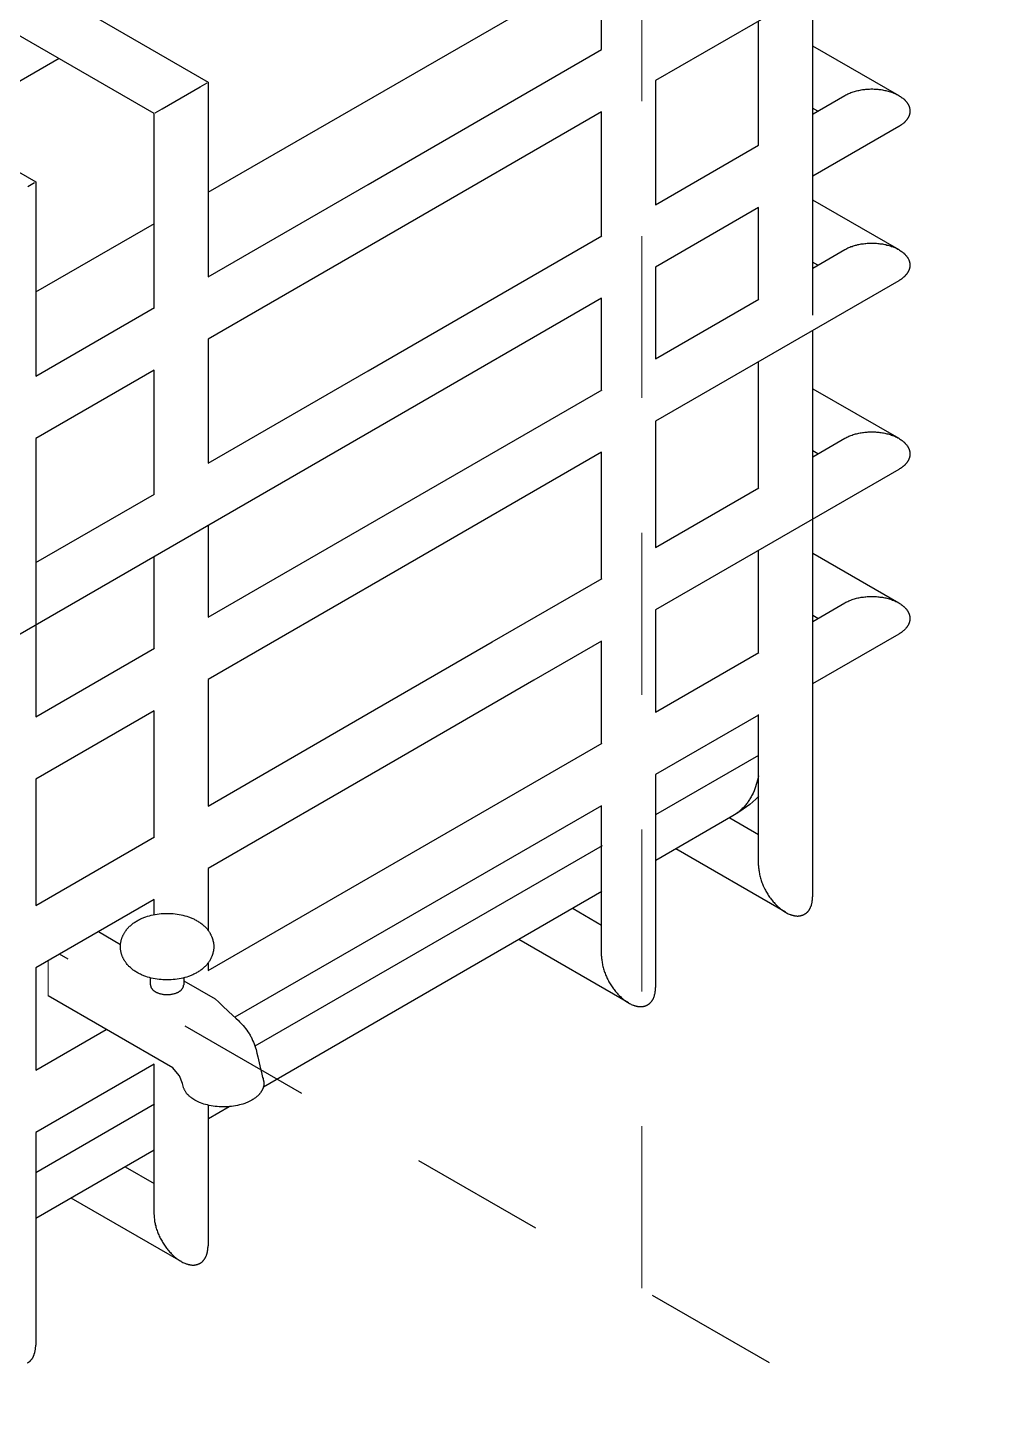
# Model space of a CAD drawing. Header units: millimetres. Extents: x 3.1 to 23.9, y 2.6 to 13.
# Drawn here: x 22.283 to 23.006, y 4.418 to 5.446 of the extents above; entities that cross this region are included whole.
import ezdxf

# ---------------------------------------------------------------- set-up
doc = ezdxf.new("R2010")
doc.units = ezdxf.units.MM
doc.linetypes.add('ACAD_ISO02W100', pattern=[15, 12, -3])
doc.layers.add('0.2', color=6, linetype='Continuous', lineweight=15)
doc.layers.add('0.3', color=4, linetype='Continuous', lineweight=20)

msp = doc.modelspace()

# ---------------------------------------------------------------- linework, layer by layer
at = {"layer": '0.2', "linetype": 'ACAD_ISO02W100', "ltscale": 0.01}
msp.add_line((22.7385, 7.2714), (22.7385, 3.4747), dxfattribs=at)
at = {"layer": '0.2'}
msp.add_line((22.2981, 4.728), (22.2981, 4.7542), dxfattribs=at)
at = {"layer": '0.2', "linetype": 'ACAD_ISO02W100', "lineweight": -3, "ltscale": 0.008}
msp.add_line((23.0064, 4.3563), (22.3066, 4.7591), dxfattribs=at)
at = {"layer": '0.2', "lineweight": -3}
for points in [[(22.4168, 5.3239), (22.7088, 5.4924)], [(22.2185, 5.3727), (22.3063, 5.4234)], [(22.289, 5.2501), (22.3769, 5.3008)], [(22.825, 4.9064), (22.7486, 4.8623)], [(22.825, 4.8913), (22.8247, 4.8897), (22.8242, 4.888), (22.8238, 4.8863), (22.8233, 4.8847), (22.8228, 4.8831), (22.8222, 4.8816), (22.8216, 4.88), (22.8209, 4.8785), (22.8202, 4.8771), (22.8198, 4.8764), (22.8194, 4.8757), (22.819, 4.875), (22.8186, 4.8743), (22.8182, 4.8736), (22.8178, 4.873), (22.8173, 4.8723), (22.8169, 4.8717), (22.8164, 4.871), (22.816, 4.8704), (22.8155, 4.8698), (22.815, 4.8692), (22.8145, 4.8686), (22.814, 4.8681), (22.8135, 4.8675), (22.8129, 4.8669), (22.8124, 4.8664), (22.8118, 4.8659), (22.8113, 4.8654), (22.8107, 4.8649), (22.8101, 4.8644), (22.8095, 4.864), (22.8089, 4.8635), (22.8083, 4.8631), (22.8077, 4.8626), (22.8071, 4.8622), (22.8065, 4.8618), (22.8058, 4.8615)], [(22.709, 4.8394), (22.4515, 4.6907)], [(22.3518, 4.7646), (22.3518, 4.765), (22.3518, 4.7654), (22.3518, 4.7658), (22.3518, 4.7662), (22.3519, 4.7666), (22.3519, 4.767), (22.352, 4.7674), (22.352, 4.7678), (22.3521, 4.7682), (22.3522, 4.7686), (22.3523, 4.769), (22.3524, 4.7694), (22.3525, 4.7698), (22.3526, 4.7702), (22.3527, 4.7706), (22.3529, 4.7709), (22.353, 4.7713), (22.3531, 4.7717), (22.3533, 4.7721), (22.3535, 4.7724), (22.3536, 4.7728), (22.3538, 4.7732), (22.354, 4.7735), (22.3542, 4.7739), (22.3544, 4.7742), (22.3546, 4.7746), (22.3548, 4.7749), (22.355, 4.7753), (22.3552, 4.7756), (22.3554, 4.776), (22.3557, 4.7763), (22.3559, 4.7766), (22.3563, 4.7772), (22.3568, 4.7777), (22.3572, 4.7782), (22.3577, 4.7787), (22.3581, 4.7792), (22.3586, 4.7797), (22.3591, 4.7801), (22.3597, 4.7806), (22.3602, 4.781), (22.3607, 4.7815), (22.3613, 4.7819), (22.3618, 4.7823), (22.3624, 4.7827), (22.363, 4.7831), (22.3636, 4.7834), (22.3642, 4.7838), (22.3648, 4.7841), (22.3654, 4.7845), (22.366, 4.7848), (22.3666, 4.7851), (22.3673, 4.7854), (22.3679, 4.7856), (22.3685, 4.7859), (22.3692, 4.7862), (22.3698, 4.7864), (22.3705, 4.7867), (22.3719, 4.7871), (22.3732, 4.7875), (22.3746, 4.7879), (22.376, 4.7882), (22.3775, 4.7885), (22.3789, 4.7887), (22.3804, 4.7889), (22.3819, 4.7891), (22.3833, 4.7892), (22.3848, 4.7892), (22.3864, 4.7892), (22.3879, 4.7892), (22.3894, 4.7892), (22.3909, 4.7891), (22.3923, 4.7889), (22.3938, 4.7887), (22.3953, 4.7885), (22.3967, 4.7882), (22.3981, 4.7879), (22.3995, 4.7875), (22.4009, 4.7871), (22.4022, 4.7867), (22.4029, 4.7864), (22.4035, 4.7862), (22.4042, 4.7859), (22.4048, 4.7856), (22.4055, 4.7854), (22.4061, 4.7851), (22.4067, 4.7848), (22.4073, 4.7845), (22.4079, 4.7841), (22.4085, 4.7838), (22.4091, 4.7834), (22.4097, 4.7831), (22.4103, 4.7827), (22.4109, 4.7823), (22.4114, 4.7819), (22.412, 4.7815), (22.4125, 4.781), (22.4131, 4.7806), (22.4136, 4.7801), (22.4141, 4.7797), (22.4146, 4.7792), (22.4151, 4.7787), (22.4155, 4.7782), (22.416, 4.7777), (22.4164, 4.7772), (22.4168, 4.7766), (22.417, 4.7763), (22.4173, 4.776), (22.4175, 4.7756), (22.4177, 4.7753), (22.418, 4.7749), (22.4182, 4.7746), (22.4184, 4.7742), (22.4186, 4.7739), (22.4187, 4.7735), (22.4189, 4.7732), (22.4191, 4.7728), (22.4193, 4.7724), (22.4194, 4.7721), (22.4196, 4.7717), (22.4197, 4.7713), (22.4199, 4.7709), (22.42, 4.7706), (22.4201, 4.7702), (22.4202, 4.7698), (22.4203, 4.7694), (22.4204, 4.769), (22.4205, 4.7686), (22.4206, 4.7682), (22.4207, 4.7678), (22.4207, 4.7674), (22.4208, 4.767), (22.4208, 4.7666), (22.4209, 4.7662), (22.4209, 4.7658), (22.4209, 4.7654), (22.421, 4.765), (22.421, 4.7646)], [(22.3354, 4.7757), (22.3518, 4.7662)], [(22.4085, 4.7453), (22.4079, 4.745), (22.4073, 4.7447), (22.4067, 4.7444), (22.4061, 4.7441), (22.4055, 4.7438), (22.4048, 4.7435), (22.4042, 4.7432), (22.4035, 4.7429), (22.4029, 4.7427), (22.4022, 4.7425), (22.4009, 4.742), (22.3995, 4.7416), (22.3981, 4.7412), (22.3967, 4.7409), (22.3953, 4.7406), (22.3938, 4.7404), (22.3923, 4.7402), (22.3909, 4.7401), (22.3894, 4.74), (22.3879, 4.7399), (22.3864, 4.7399), (22.3848, 4.7399), (22.3833, 4.74), (22.3819, 4.7401), (22.3804, 4.7402), (22.3789, 4.7404), (22.3775, 4.7406), (22.376, 4.7409), (22.3746, 4.7412), (22.3732, 4.7416), (22.3719, 4.742), (22.3705, 4.7425), (22.3698, 4.7427), (22.3692, 4.7429), (22.3685, 4.7432), (22.3679, 4.7435), (22.3673, 4.7438), (22.3666, 4.7441), (22.366, 4.7444), (22.3654, 4.7447), (22.3648, 4.745), (22.3642, 4.7453), (22.3636, 4.7457), (22.363, 4.7461), (22.3624, 4.7464), (22.3618, 4.7468), (22.3613, 4.7472), (22.3607, 4.7477), (22.3602, 4.7481), (22.3597, 4.7485), (22.3591, 4.749), (22.3586, 4.7495), (22.3581, 4.7499), (22.3577, 4.7504), (22.3572, 4.7509), (22.3568, 4.7514), (22.3563, 4.752), (22.3559, 4.7525), (22.3557, 4.7528), (22.3554, 4.7532), (22.3552, 4.7535), (22.355, 4.7538), (22.3548, 4.7542), (22.3546, 4.7545), (22.3544, 4.7549), (22.3542, 4.7552), (22.354, 4.7556), (22.3538, 4.756), (22.3536, 4.7563), (22.3535, 4.7567), (22.3533, 4.7571), (22.3531, 4.7574), (22.353, 4.7578), (22.3529, 4.7582), (22.3527, 4.7586), (22.3526, 4.759), (22.3525, 4.7593), (22.3524, 4.7597), (22.3523, 4.7601), (22.3522, 4.7605), (22.3521, 4.7609), (22.352, 4.7613), (22.352, 4.7617), (22.3519, 4.7621), (22.3519, 4.7625), (22.3518, 4.7629), (22.3518, 4.7633), (22.3518, 4.7637), (22.3518, 4.7641), (22.3518, 4.7646)], [(22.421, 4.7646), (22.421, 4.7641), (22.4209, 4.7637), (22.4209, 4.7633), (22.4209, 4.7629), (22.4208, 4.7625), (22.4208, 4.7621), (22.4207, 4.7617), (22.4207, 4.7613), (22.4206, 4.7609), (22.4205, 4.7605), (22.4204, 4.7601), (22.4203, 4.7597), (22.4202, 4.7593), (22.4201, 4.759), (22.42, 4.7586), (22.4199, 4.7582), (22.4197, 4.7578), (22.4196, 4.7574), (22.4194, 4.7571), (22.4193, 4.7567), (22.4191, 4.7563), (22.4189, 4.756), (22.4187, 4.7556), (22.4186, 4.7552), (22.4184, 4.7549), (22.4182, 4.7545), (22.418, 4.7542), (22.4177, 4.7538), (22.4175, 4.7535), (22.4173, 4.7532), (22.417, 4.7528), (22.4168, 4.7525), (22.4164, 4.752), (22.416, 4.7514), (22.4155, 4.7509), (22.4151, 4.7504), (22.4146, 4.7499), (22.4141, 4.7495), (22.4136, 4.749), (22.4131, 4.7485), (22.4125, 4.7481), (22.412, 4.7477), (22.4114, 4.7472), (22.4109, 4.7468), (22.4103, 4.7464), (22.4097, 4.7461), (22.4091, 4.7457), (22.4085, 4.7453)], [(22.3741, 4.7362), (22.3741, 4.7414)], [(22.3987, 4.7414), (22.3987, 4.7362)], [(22.3741, 4.7362), (22.3741, 4.7361), (22.3741, 4.736), (22.3741, 4.7359), (22.3741, 4.7358), (22.3741, 4.7357), (22.3741, 4.7356), (22.3741, 4.7355), (22.3741, 4.7354), (22.3741, 4.7353), (22.3742, 4.7352), (22.3742, 4.7351), (22.3742, 4.7351), (22.3742, 4.735), (22.3743, 4.7349), (22.3743, 4.7348), (22.3743, 4.7347), (22.3744, 4.7346), (22.3744, 4.7345), (22.3744, 4.7344), (22.3745, 4.7343), (22.3745, 4.7343), (22.3746, 4.7342), (22.3746, 4.7341), (22.3746, 4.734), (22.3747, 4.7339), (22.3747, 4.7338), (22.3748, 4.7337), (22.3748, 4.7337), (22.375, 4.7335), (22.3751, 4.7333), (22.3752, 4.7332), (22.3753, 4.733), (22.3755, 4.7329), (22.3756, 4.7327), (22.3758, 4.7326), (22.3759, 4.7324), (22.3761, 4.7323), (22.3762, 4.7321), (22.3764, 4.732), (22.3766, 4.7319), (22.3767, 4.7317), (22.3769, 4.7316), (22.3771, 4.7315), (22.3773, 4.7314), (22.3775, 4.7312), (22.3777, 4.7311), (22.3779, 4.731), (22.3781, 4.7309), (22.3783, 4.7308), (22.3785, 4.7307), (22.3787, 4.7306), (22.3789, 4.7305), (22.3792, 4.7304), (22.3794, 4.7303), (22.3799, 4.7301), (22.3804, 4.7299), (22.3809, 4.7298), (22.3815, 4.7296), (22.382, 4.7295), (22.3826, 4.7294), (22.3832, 4.7293), (22.3838, 4.7292), (22.3845, 4.7291), (22.3851, 4.7291), (22.3857, 4.7291), (22.3864, 4.7291), (22.387, 4.7291), (22.3876, 4.7291), (22.3883, 4.7291), (22.3889, 4.7292), (22.3895, 4.7293), (22.3901, 4.7294), (22.3907, 4.7295), (22.3912, 4.7296), (22.3918, 4.7298), (22.3923, 4.7299), (22.3928, 4.7301), (22.3933, 4.7303), (22.3936, 4.7304), (22.3938, 4.7305), (22.394, 4.7306), (22.3942, 4.7307), (22.3945, 4.7308), (22.3947, 4.7309), (22.3949, 4.731), (22.3951, 4.7311), (22.3952, 4.7312), (22.3954, 4.7314), (22.3956, 4.7315), (22.3958, 4.7316), (22.396, 4.7317), (22.3962, 4.7319), (22.3963, 4.732), (22.3965, 4.7321), (22.3967, 4.7323), (22.3968, 4.7324), (22.397, 4.7326), (22.3971, 4.7327), (22.3973, 4.7329), (22.3974, 4.733), (22.3975, 4.7332), (22.3976, 4.7333), (22.3978, 4.7335), (22.3979, 4.7337), (22.3979, 4.7337), (22.398, 4.7338), (22.398, 4.7339), (22.3981, 4.734), (22.3981, 4.7341), (22.3982, 4.7342), (22.3982, 4.7343), (22.3983, 4.7343), (22.3983, 4.7344), (22.3983, 4.7345), (22.3984, 4.7346), (22.3984, 4.7347), (22.3984, 4.7348), (22.3985, 4.7349), (22.3985, 4.735), (22.3985, 4.7351), (22.3985, 4.7351), (22.3986, 4.7352), (22.3986, 4.7353), (22.3986, 4.7354), (22.3986, 4.7355), (22.3986, 4.7356), (22.3986, 4.7357), (22.3986, 4.7358), (22.3986, 4.7359), (22.3987, 4.736), (22.3987, 4.7361), (22.3987, 4.7362)], [(22.3987, 4.7392), (22.4219, 4.7258)], [(22.3906, 4.6746), (22.2981, 4.728)], [(22.4219, 4.7258), (22.4247, 4.7234), (22.4254, 4.7227), (22.4273, 4.7209), (22.4322, 4.7163), (22.4373, 4.7116), (22.4393, 4.7097), (22.4401, 4.7089), (22.4408, 4.7082)], [(22.4408, 4.7082), (22.4418, 4.7072), (22.4428, 4.7061), (22.4437, 4.7049), (22.4446, 4.7038), (22.4455, 4.7026), (22.4463, 4.7014), (22.4471, 4.7002), (22.4475, 4.6996), (22.4479, 4.699), (22.4482, 4.6983), (22.4486, 4.6977), (22.4492, 4.6964), (22.4498, 4.6951), (22.4504, 4.6938), (22.4509, 4.6924), (22.4514, 4.691), (22.4519, 4.6896), (22.4523, 4.6882)], [(22.4523, 4.6882), (22.453, 4.6856), (22.4537, 4.6828), (22.4552, 4.6762), (22.4566, 4.67), (22.4572, 4.6676), (22.4575, 4.6667), (22.4577, 4.666)], [(22.3956, 4.6688), (22.3916, 4.6735), (22.3906, 4.6746)], [(22.3985, 4.6601), (22.3977, 4.663), (22.3956, 4.6688)], [(22.4493, 4.6508), (22.4488, 4.6506), (22.4483, 4.6503), (22.4478, 4.65), (22.4473, 4.6498), (22.4468, 4.6495), (22.4462, 4.6493), (22.4457, 4.649), (22.4451, 4.6488), (22.4439, 4.6484), (22.4426, 4.6479), (22.4414, 4.6475), (22.44, 4.6472), (22.4386, 4.6469), (22.4372, 4.6466), (22.4357, 4.6463), (22.4342, 4.6461), (22.4327, 4.646), (22.4312, 4.6458), (22.4296, 4.6458), (22.4281, 4.6458), (22.4265, 4.6458), (22.425, 4.6458), (22.4235, 4.646), (22.4219, 4.6461), (22.4205, 4.6463), (22.419, 4.6466), (22.4176, 4.6469), (22.4162, 4.6472), (22.4148, 4.6475), (22.4135, 4.6479), (22.4123, 4.6484), (22.4111, 4.6488), (22.4105, 4.649), (22.41, 4.6493), (22.4094, 4.6495), (22.4089, 4.6498), (22.4084, 4.65), (22.4079, 4.6503), (22.4074, 4.6506), (22.4069, 4.6508), (22.4062, 4.6513), (22.4054, 4.6517), (22.4047, 4.6522), (22.4044, 4.6525), (22.4041, 4.6527), (22.4037, 4.653), (22.4034, 4.6532), (22.4031, 4.6535), (22.4028, 4.6538), (22.4025, 4.6541), (22.4022, 4.6543), (22.4019, 4.6546), (22.4016, 4.6549), (22.4014, 4.6552), (22.4011, 4.6555), (22.4008, 4.6558), (22.4006, 4.6561), (22.4004, 4.6565), (22.4002, 4.6568), (22.3999, 4.6571), (22.3997, 4.6574), (22.3995, 4.6578), (22.3994, 4.6581), (22.3992, 4.6584), (22.399, 4.6588), (22.3989, 4.6591), (22.3988, 4.6594), (22.3986, 4.6598), (22.3985, 4.6601)], [(22.4576, 4.6661), (22.4577, 4.6659), (22.4578, 4.6656), (22.4578, 4.6653), (22.4579, 4.6651), (22.4579, 4.6648), (22.458, 4.6645), (22.458, 4.6642), (22.458, 4.664), (22.4581, 4.6637), (22.4581, 4.6634), (22.4581, 4.6632), (22.4581, 4.6629), (22.4581, 4.6626), (22.4581, 4.6623), (22.458, 4.6621), (22.458, 4.6618), (22.458, 4.6615), (22.4579, 4.6613), (22.4579, 4.661), (22.4578, 4.6607), (22.4577, 4.6604), (22.4577, 4.6602), (22.4576, 4.6599), (22.4575, 4.6596), (22.4574, 4.6594), (22.4573, 4.6591), (22.4572, 4.6589), (22.4571, 4.6586), (22.4569, 4.6583), (22.4568, 4.6581), (22.4567, 4.6578), (22.4565, 4.6576), (22.4564, 4.6573), (22.4562, 4.6571), (22.4561, 4.6568), (22.4559, 4.6566), (22.4557, 4.6563), (22.4556, 4.6561), (22.4554, 4.6559), (22.4552, 4.6556), (22.455, 4.6554), (22.4548, 4.6552), (22.4546, 4.6549), (22.4544, 4.6547), (22.4539, 4.6543), (22.4535, 4.6538), (22.453, 4.6534), (22.4525, 4.653), (22.452, 4.6526), (22.4515, 4.6522), (22.451, 4.6519), (22.4504, 4.6515), (22.4499, 4.6512), (22.4493, 4.6508)], [(22.377, 4.6477), (22.2889, 4.5968)]]:
    msp.add_lwpolyline(points, dxfattribs=at)
at = {"layer": '0.3', "lineweight": -3}
for points in [[(21.6696, 5.8368), (22.4167, 5.4055)], [(22.3767, 5.3824), (21.6696, 5.7906)], [(21.5418, 5.763), (22.2889, 5.3317)], [(22.865, 5.6643), (22.865, 5.2329)], [(22.7086, 5.4299), (22.7086, 5.574)], [(22.9289, 5.5108), (22.7486, 5.4067)], [(22.825, 5.3588), (22.825, 5.4508)], [(22.5354, 5.3298), (22.7086, 5.4298)], [(22.865, 5.4326), (22.9289, 5.3957)], [(22.3826, 5.3858), (22.4108, 5.4021)], [(22.4108, 5.4021), (22.416, 5.405)], [(22.4167, 5.4055), (22.4167, 5.2613)], [(22.7486, 5.4067), (22.7486, 5.3146)], [(22.889, 5.3957), (22.8897, 5.3961), (22.8904, 5.3965), (22.8912, 5.3968), (22.8919, 5.3972), (22.8927, 5.3975), (22.8935, 5.3978), (22.8943, 5.3981), (22.8951, 5.3984), (22.896, 5.3986), (22.8968, 5.3989), (22.8977, 5.3991), (22.8985, 5.3993), (22.8994, 5.3995), (22.9003, 5.3997), (22.9011, 5.3998), (22.902, 5.4), (22.9029, 5.4001), (22.9037, 5.4002), (22.9046, 5.4003), (22.9055, 5.4003), (22.9063, 5.4004), (22.9072, 5.4004), (22.9081, 5.4005), (22.9089, 5.4005)], [(22.9089, 5.4005), (22.9098, 5.4005), (22.9107, 5.4004), (22.9116, 5.4004), (22.9124, 5.4003), (22.9133, 5.4003), (22.9142, 5.4002), (22.915, 5.4001), (22.9159, 5.4), (22.9168, 5.3998), (22.9176, 5.3997), (22.9185, 5.3995), (22.9194, 5.3993), (22.9202, 5.3991), (22.9211, 5.3989), (22.9219, 5.3986), (22.9228, 5.3984), (22.9236, 5.3981), (22.9244, 5.3978), (22.9252, 5.3975), (22.926, 5.3972), (22.9267, 5.3968), (22.9275, 5.3965), (22.9282, 5.3961), (22.9289, 5.3957), (22.9296, 5.3953), (22.9302, 5.3949), (22.9308, 5.3945), (22.9315, 5.394), (22.932, 5.3936), (22.9323, 5.3934), (22.9326, 5.3931), (22.9328, 5.3929), (22.9331, 5.3927), (22.9333, 5.3924), (22.9336, 5.3922), (22.9338, 5.3919), (22.934, 5.3917), (22.9342, 5.3914), (22.9344, 5.3912), (22.9346, 5.391), (22.9348, 5.3907), (22.935, 5.3904), (22.9352, 5.3902), (22.9354, 5.3899), (22.9355, 5.3897), (22.9357, 5.3894), (22.9358, 5.3892), (22.936, 5.3889), (22.9361, 5.3887), (22.9362, 5.3884), (22.9364, 5.3882), (22.9365, 5.3879), (22.9366, 5.3877), (22.9366, 5.3874), (22.9367, 5.3872), (22.9368, 5.3869), (22.9369, 5.3867), (22.9369, 5.3864), (22.937, 5.3862), (22.9371, 5.3859), (22.9371, 5.3857), (22.9371, 5.3854), (22.9372, 5.3852), (22.9372, 5.3849), (22.9372, 5.3846), (22.9372, 5.3844), (22.9372, 5.3841)], [(22.8654, 5.3821), (22.8889, 5.3957)], [(22.3767, 5.2382), (22.3767, 5.3824)], [(22.3774, 5.3828), (22.3826, 5.3858)], [(22.7086, 5.3836), (22.5554, 5.2952)], [(22.7086, 5.2916), (22.7086, 5.3836)], [(22.8689, 5.3841), (22.865, 5.3864)], [(22.9372, 5.3841), (22.9372, 5.3839), (22.9372, 5.3836), (22.9372, 5.3834), (22.9372, 5.3831), (22.9371, 5.3829), (22.9371, 5.3826), (22.9371, 5.3823), (22.937, 5.3821), (22.9369, 5.3818), (22.9369, 5.3816), (22.9368, 5.3813), (22.9367, 5.3811), (22.9366, 5.3808), (22.9366, 5.3806), (22.9365, 5.3803), (22.9364, 5.3801), (22.9362, 5.3798), (22.9361, 5.3796), (22.936, 5.3793), (22.9358, 5.3791), (22.9357, 5.3788), (22.9355, 5.3786), (22.9354, 5.3783), (22.9352, 5.3781), (22.935, 5.3778), (22.9348, 5.3776), (22.9346, 5.3773), (22.9344, 5.3771), (22.9342, 5.3768), (22.934, 5.3766), (22.9338, 5.3763), (22.9336, 5.3761), (22.9333, 5.3759), (22.9331, 5.3756), (22.9328, 5.3754), (22.9326, 5.3751), (22.9323, 5.3749), (22.932, 5.3747), (22.9315, 5.3743), (22.9309, 5.3738), (22.9302, 5.3734), (22.9296, 5.373), (22.9289, 5.3726)], [(22.9289, 5.3726), (22.8652, 5.3358)], [(22.7486, 5.3146), (22.825, 5.3588)], [(22.283, 5.3283), (22.2881, 5.3312)], [(22.2889, 5.3317), (22.2889, 5.1875)], [(22.4167, 5.2613), (22.5354, 5.3298)], [(22.865, 5.3183), (22.9289, 5.2814)], [(22.825, 5.3126), (22.7486, 5.2685)], [(22.825, 5.2445), (22.825, 5.3126)], [(22.5554, 5.2952), (22.4167, 5.2151)], [(22.5354, 5.1916), (22.7088, 5.2917)], [(22.889, 5.2814), (22.8897, 5.2818), (22.8904, 5.2822), (22.8912, 5.2826), (22.8919, 5.2829), (22.8927, 5.2832), (22.8935, 5.2836), (22.8943, 5.2838), (22.8951, 5.2841), (22.896, 5.2844), (22.8968, 5.2846), (22.8977, 5.2848), (22.8985, 5.2851), (22.8994, 5.2852), (22.9003, 5.2854), (22.9011, 5.2856), (22.902, 5.2857), (22.9029, 5.2858), (22.9037, 5.2859), (22.9046, 5.286), (22.9055, 5.2861), (22.9063, 5.2861), (22.9072, 5.2862), (22.9081, 5.2862), (22.9089, 5.2862)], [(22.9089, 5.2862), (22.9098, 5.2862), (22.9107, 5.2862), (22.9116, 5.2861), (22.9124, 5.2861), (22.9133, 5.286), (22.9142, 5.2859), (22.915, 5.2858), (22.9159, 5.2857), (22.9168, 5.2856), (22.9176, 5.2854), (22.9185, 5.2852), (22.9194, 5.2851), (22.9202, 5.2848), (22.9211, 5.2846), (22.9219, 5.2844), (22.9228, 5.2841), (22.9236, 5.2838), (22.9244, 5.2836), (22.9252, 5.2832), (22.926, 5.2829), (22.9267, 5.2826), (22.9275, 5.2822), (22.9282, 5.2818), (22.9289, 5.2814), (22.9296, 5.281), (22.9302, 5.2806), (22.9308, 5.2802), (22.9315, 5.2798), (22.932, 5.2793), (22.9323, 5.2791), (22.9326, 5.2789), (22.9328, 5.2786), (22.9331, 5.2784), (22.9333, 5.2781), (22.9336, 5.2779), (22.9338, 5.2777), (22.934, 5.2774), (22.9342, 5.2772), (22.9344, 5.2769), (22.9346, 5.2767), (22.9348, 5.2764), (22.935, 5.2762), (22.9352, 5.2759), (22.9354, 5.2757), (22.9355, 5.2754), (22.9357, 5.2752), (22.9358, 5.2749), (22.936, 5.2747), (22.9361, 5.2744), (22.9362, 5.2742), (22.9364, 5.2739), (22.9365, 5.2737), (22.9366, 5.2734), (22.9366, 5.2732), (22.9367, 5.2729), (22.9368, 5.2727), (22.9369, 5.2724), (22.9369, 5.2722), (22.937, 5.2719), (22.9371, 5.2717), (22.9371, 5.2714), (22.9371, 5.2712), (22.9372, 5.2709), (22.9372, 5.2706), (22.9372, 5.2704), (22.9372, 5.2701), (22.9372, 5.2699)], [(22.8651, 5.2677), (22.8889, 5.2814)], [(22.7486, 5.2685), (22.7486, 5.2004)], [(22.8689, 5.2699), (22.865, 5.2722)], [(22.9372, 5.2699), (22.9372, 5.2696), (22.9372, 5.2694), (22.9372, 5.2691), (22.9372, 5.2688), (22.9371, 5.2686), (22.9371, 5.2683), (22.9371, 5.2681), (22.937, 5.2678), (22.9369, 5.2676), (22.9369, 5.2673), (22.9368, 5.2671), (22.9367, 5.2668), (22.9366, 5.2666), (22.9366, 5.2663), (22.9365, 5.2661), (22.9364, 5.2658), (22.9362, 5.2656), (22.9361, 5.2653), (22.936, 5.2651), (22.9358, 5.2648), (22.9357, 5.2646), (22.9355, 5.2643), (22.9354, 5.2641), (22.9352, 5.2638), (22.935, 5.2636), (22.9348, 5.2633), (22.9346, 5.2631), (22.9344, 5.2628), (22.9342, 5.2626), (22.934, 5.2623), (22.9338, 5.2621), (22.9336, 5.2618), (22.9333, 5.2616), (22.9331, 5.2614), (22.9328, 5.2611), (22.9326, 5.2609), (22.9323, 5.2607), (22.932, 5.2604), (22.9315, 5.26), (22.9309, 5.2595), (22.9302, 5.2591), (22.9296, 5.2587), (22.9289, 5.2583)], [(22.9289, 5.2583), (22.7486, 5.1542)], [(22.7086, 5.2454), (22.5554, 5.1569)], [(22.7086, 5.1773), (22.7086, 5.2454)], [(22.7486, 5.2004), (22.8252, 5.2446)], [(22.2889, 5.1875), (22.3771, 5.2384)], [(22.4167, 5.2151), (22.4167, 5.123)], [(22.865, 5.2214), (22.865, 4.8016)], [(22.3767, 5.192), (22.2889, 5.1413)], [(22.3767, 5.0999), (22.3767, 5.192)], [(22.825, 5.1046), (22.825, 5.1983)], [(22.4167, 5.123), (22.5354, 5.1916)], [(22.5354, 5.0773), (22.7089, 5.1775)], [(22.8652, 5.1783), (22.9289, 5.1415)], [(22.5554, 5.1569), (22.1818, 4.9412)], [(22.7486, 5.1542), (22.7486, 5.0605)], [(22.2889, 5.1413), (22.2889, 4.935)], [(22.8651, 5.1277), (22.8889, 5.1415)], [(22.889, 5.1415), (22.8897, 5.1419), (22.8904, 5.1423), (22.8912, 5.1426), (22.8919, 5.143), (22.8927, 5.1433), (22.8935, 5.1436), (22.8943, 5.1439), (22.8951, 5.1442), (22.896, 5.1445), (22.8968, 5.1447), (22.8977, 5.1449), (22.8985, 5.1451), (22.8994, 5.1453), (22.9003, 5.1455), (22.9011, 5.1456), (22.902, 5.1458), (22.9029, 5.1459), (22.9037, 5.146), (22.9046, 5.1461), (22.9055, 5.1461), (22.9063, 5.1462), (22.9072, 5.1462), (22.9081, 5.1463), (22.9089, 5.1463)], [(22.9089, 5.1463), (22.9098, 5.1463), (22.9107, 5.1462), (22.9116, 5.1462), (22.9124, 5.1461), (22.9133, 5.1461), (22.9142, 5.146), (22.915, 5.1459), (22.9159, 5.1458), (22.9168, 5.1456), (22.9176, 5.1455), (22.9185, 5.1453), (22.9194, 5.1451), (22.9202, 5.1449), (22.9211, 5.1447), (22.9219, 5.1445), (22.9228, 5.1442), (22.9236, 5.1439), (22.9244, 5.1436), (22.9252, 5.1433), (22.926, 5.143), (22.9267, 5.1426), (22.9275, 5.1423), (22.9282, 5.1419), (22.9289, 5.1415), (22.9296, 5.1411), (22.9302, 5.1407), (22.9308, 5.1403), (22.9315, 5.1398), (22.932, 5.1394), (22.9323, 5.1392), (22.9326, 5.1389), (22.9328, 5.1387), (22.9331, 5.1385), (22.9333, 5.1382), (22.9336, 5.138), (22.9338, 5.1377), (22.934, 5.1375), (22.9342, 5.1373), (22.9344, 5.137), (22.9346, 5.1368), (22.9348, 5.1365), (22.935, 5.1363), (22.9352, 5.136), (22.9354, 5.1358), (22.9355, 5.1355), (22.9357, 5.1353), (22.9358, 5.135), (22.936, 5.1347), (22.9361, 5.1345), (22.9362, 5.1342), (22.9364, 5.134), (22.9365, 5.1337), (22.9366, 5.1335), (22.9366, 5.1332), (22.9367, 5.133), (22.9368, 5.1327), (22.9369, 5.1325), (22.9369, 5.1322), (22.937, 5.132), (22.9371, 5.1317), (22.9371, 5.1315), (22.9371, 5.1312), (22.9372, 5.131), (22.9372, 5.1307), (22.9372, 5.1305), (22.9372, 5.1302), (22.9372, 5.1299)], [(22.7086, 5.1311), (22.5554, 5.0427)], [(22.7086, 5.0374), (22.7086, 5.1311)], [(22.8689, 5.1299), (22.8652, 5.1321)], [(22.9372, 5.1299), (22.9372, 5.1297), (22.9372, 5.1294), (22.9372, 5.1292), (22.9372, 5.1289), (22.9371, 5.1287), (22.9371, 5.1284), (22.9371, 5.1281), (22.937, 5.1279), (22.9369, 5.1276), (22.9369, 5.1274), (22.9368, 5.1271), (22.9367, 5.1269), (22.9366, 5.1266), (22.9366, 5.1264), (22.9365, 5.1262), (22.9364, 5.1259), (22.9362, 5.1257), (22.9361, 5.1254), (22.936, 5.1251), (22.9358, 5.1249), (22.9357, 5.1246), (22.9355, 5.1244), (22.9354, 5.1241), (22.9352, 5.1239), (22.935, 5.1236), (22.9348, 5.1234), (22.9346, 5.1231), (22.9344, 5.1229), (22.9342, 5.1226), (22.934, 5.1224), (22.9338, 5.1221), (22.9336, 5.1219), (22.9333, 5.1217), (22.9331, 5.1214), (22.9328, 5.1212), (22.9326, 5.121), (22.9323, 5.1207), (22.932, 5.1205), (22.9315, 5.1201), (22.9309, 5.1196), (22.9302, 5.1192), (22.9296, 5.1188), (22.9289, 5.1184)], [(22.9289, 5.1184), (22.7486, 5.0143)], [(22.289, 5.0493), (22.3769, 5.1001)], [(22.7486, 5.0605), (22.8252, 5.1047)], [(22.4167, 5.0088), (22.5354, 5.0773)], [(22.4167, 5.0768), (22.4167, 5.0088)], [(22.825, 4.983), (22.825, 5.0584)], [(22.3767, 4.9857), (22.3767, 5.0537)], [(22.8652, 5.0563), (22.9289, 5.0194)], [(22.5554, 5.0427), (22.4167, 4.9626)], [(22.6274, 4.9905), (22.709, 5.0376)], [(22.8651, 5.0057), (22.8889, 5.0194)], [(22.889, 5.0195), (22.8897, 5.0199), (22.8904, 5.0202), (22.8912, 5.0206), (22.8919, 5.0209), (22.8927, 5.0213), (22.8935, 5.0216), (22.8943, 5.0219), (22.8951, 5.0221), (22.896, 5.0224), (22.8968, 5.0226), (22.8977, 5.0229), (22.8985, 5.0231), (22.8994, 5.0233), (22.9003, 5.0234), (22.9011, 5.0236), (22.902, 5.0237), (22.9029, 5.0238), (22.9037, 5.0239), (22.9046, 5.024), (22.9055, 5.0241), (22.9063, 5.0242), (22.9072, 5.0242), (22.9081, 5.0242), (22.9089, 5.0242)], [(22.9089, 5.0242), (22.9098, 5.0242), (22.9107, 5.0242), (22.9116, 5.0242), (22.9124, 5.0241), (22.9133, 5.024), (22.9142, 5.0239), (22.915, 5.0238), (22.9159, 5.0237), (22.9168, 5.0236), (22.9176, 5.0234), (22.9185, 5.0233), (22.9194, 5.0231), (22.9202, 5.0229), (22.9211, 5.0226), (22.9219, 5.0224), (22.9228, 5.0221), (22.9236, 5.0219), (22.9244, 5.0216), (22.9252, 5.0213), (22.926, 5.0209), (22.9267, 5.0206), (22.9275, 5.0202), (22.9282, 5.0199), (22.9289, 5.0195), (22.9296, 5.0191), (22.9302, 5.0187), (22.9308, 5.0182), (22.9315, 5.0178), (22.932, 5.0173), (22.9323, 5.0171), (22.9326, 5.0169), (22.9328, 5.0166), (22.9331, 5.0164), (22.9333, 5.0162), (22.9336, 5.0159), (22.9338, 5.0157), (22.934, 5.0154), (22.9342, 5.0152), (22.9344, 5.015), (22.9346, 5.0147), (22.9348, 5.0145), (22.935, 5.0142), (22.9352, 5.0139), (22.9354, 5.0137), (22.9355, 5.0135), (22.9357, 5.0132), (22.9358, 5.013), (22.936, 5.0127), (22.9361, 5.0124), (22.9362, 5.0122), (22.9364, 5.0119), (22.9365, 5.0117), (22.9366, 5.0114), (22.9366, 5.0112), (22.9367, 5.0109), (22.9368, 5.0107), (22.9369, 5.0104), (22.9369, 5.0102), (22.937, 5.0099), (22.9371, 5.0097), (22.9371, 5.0094), (22.9371, 5.0092), (22.9372, 5.0089), (22.9372, 5.0087), (22.9372, 5.0084), (22.9372, 5.0082), (22.9372, 5.0079)], [(22.7486, 5.0143), (22.7486, 4.9384)], [(22.8689, 5.0079), (22.8652, 5.0101)], [(22.9372, 5.0079), (22.9372, 5.0076), (22.9372, 5.0074), (22.9372, 5.0071), (22.9372, 5.0069), (22.9371, 5.0066), (22.9371, 5.0064), (22.9371, 5.0061), (22.937, 5.0058), (22.9369, 5.0056), (22.9369, 5.0053), (22.9368, 5.0051), (22.9367, 5.0048), (22.9366, 5.0046), (22.9366, 5.0044), (22.9365, 5.0041), (22.9364, 5.0039), (22.9362, 5.0036), (22.9361, 5.0033), (22.936, 5.0031), (22.9358, 5.0028), (22.9357, 5.0026), (22.9355, 5.0023), (22.9354, 5.0021), (22.9352, 5.0018), (22.935, 5.0016), (22.9348, 5.0013), (22.9346, 5.0011), (22.9344, 5.0008), (22.9342, 5.0006), (22.934, 5.0003), (22.9338, 5.0001), (22.9336, 4.9999), (22.9333, 4.9996), (22.9331, 4.9994), (22.9328, 4.9991), (22.9326, 4.9989), (22.9323, 4.9987), (22.932, 4.9984), (22.9315, 4.998), (22.9309, 4.9976), (22.9302, 4.9971), (22.9296, 4.9967), (22.9289, 4.9963)], [(22.5354, 4.9374), (22.6274, 4.9905)], [(22.7086, 4.9912), (22.6582, 4.9621)], [(22.7086, 4.9153), (22.7086, 4.9912)], [(22.9289, 4.9963), (22.865, 4.9594)], [(22.2889, 4.935), (22.3769, 4.9858)], [(22.7486, 4.9384), (22.8252, 4.9826)], [(22.4167, 4.9626), (22.4167, 4.8688)], [(22.6582, 4.9621), (22.5554, 4.9027)], [(22.3767, 4.9395), (22.2889, 4.8888)], [(22.3767, 4.8457), (22.3767, 4.9395)], [(22.4167, 4.8688), (22.5354, 4.9374)], [(22.825, 4.9363), (22.7486, 4.8922)], [(22.825, 4.8247), (22.825, 4.9367)], [(22.5354, 4.8153), (22.7089, 4.9155)], [(22.5554, 4.9027), (22.4167, 4.8226)], [(22.2889, 4.8888), (22.2889, 4.795)], [(22.7486, 4.8922), (22.7486, 4.7344)], [(22.8252, 4.8761), (22.823, 4.874), (22.8207, 4.872), (22.8184, 4.87), (22.816, 4.8682), (22.8135, 4.8664), (22.811, 4.8647), (22.8084, 4.863), (22.8058, 4.8615)], [(22.7086, 4.8691), (22.5554, 4.7807)], [(22.7086, 4.7575), (22.7086, 4.8691)], [(22.8058, 4.8615), (22.7488, 4.8285)], [(22.8036, 4.8602), (22.825, 4.8478)], [(22.2889, 4.795), (22.3771, 4.846)], [(22.845, 4.7901), (22.7637, 4.837)], [(22.4167, 4.8226), (22.4167, 4.7768)], [(22.825, 4.8247), (22.825, 4.8238), (22.825, 4.823), (22.8251, 4.8222), (22.8252, 4.8214), (22.8253, 4.8205), (22.8254, 4.8197), (22.8256, 4.8188), (22.8257, 4.818), (22.8259, 4.8171), (22.8262, 4.8163), (22.8264, 4.8154), (22.8266, 4.8146), (22.8269, 4.8137), (22.8272, 4.8129), (22.8275, 4.8121), (22.8278, 4.8112), (22.8282, 4.8104), (22.8285, 4.8096), (22.8289, 4.8088), (22.8292, 4.8081), (22.8296, 4.8073), (22.83, 4.8065), (22.8304, 4.8057), (22.8309, 4.805)], [(22.4167, 4.7468), (22.5354, 4.8153)], [(22.7088, 4.8055), (22.4578, 4.6605)], [(22.8309, 4.805), (22.8313, 4.8042), (22.8318, 4.8035), (22.8322, 4.8028), (22.8327, 4.802), (22.8332, 4.8013), (22.8337, 4.8006), (22.8342, 4.7999), (22.8347, 4.7992), (22.8353, 4.7985), (22.8359, 4.7979), (22.8365, 4.7972), (22.8371, 4.7965), (22.8377, 4.7959), (22.8383, 4.7953), (22.8389, 4.7947), (22.8396, 4.7941), (22.8402, 4.7935), (22.8409, 4.7929), (22.8415, 4.7924), (22.8422, 4.7919), (22.8429, 4.7914), (22.8436, 4.7909), (22.8443, 4.7905), (22.845, 4.7901)], [(22.8591, 4.7887), (22.8594, 4.7888), (22.8596, 4.7889), (22.8598, 4.7891), (22.86, 4.7892), (22.8602, 4.7894), (22.8604, 4.7895), (22.8606, 4.7897), (22.8608, 4.7899), (22.861, 4.7901), (22.8612, 4.7902), (22.8614, 4.7904), (22.8615, 4.7906), (22.8617, 4.7908), (22.8619, 4.791), (22.862, 4.7912), (22.8622, 4.7914), (22.8624, 4.7917), (22.8625, 4.7919), (22.8627, 4.7921), (22.8628, 4.7924), (22.863, 4.7927), (22.8631, 4.7929), (22.8632, 4.7932), (22.8634, 4.7934), (22.8635, 4.7937), (22.8636, 4.794), (22.8638, 4.7943), (22.8639, 4.7946), (22.864, 4.7949), (22.8641, 4.7952), (22.8642, 4.7955), (22.8643, 4.7958), (22.8644, 4.7962), (22.8644, 4.7965), (22.8645, 4.7969), (22.8646, 4.7972), (22.8647, 4.7975), (22.8647, 4.7979), (22.8648, 4.7986), (22.8649, 4.7993), (22.865, 4.8001), (22.865, 4.8008), (22.865, 4.8016)], [(22.3767, 4.7996), (22.2889, 4.7488)], [(22.3767, 4.7883), (22.3767, 4.7996)], [(22.6874, 4.7928), (22.7086, 4.7806)], [(22.5554, 4.7807), (22.4367, 4.7122)], [(22.845, 4.7901), (22.8457, 4.7897), (22.8463, 4.7893), (22.847, 4.789), (22.8477, 4.7887), (22.8484, 4.7884), (22.8487, 4.7883), (22.849, 4.7882), (22.8494, 4.7881), (22.8497, 4.788), (22.85, 4.7879), (22.8504, 4.7878), (22.8507, 4.7877), (22.851, 4.7877), (22.8513, 4.7876), (22.8516, 4.7875), (22.8519, 4.7875), (22.8523, 4.7874), (22.8526, 4.7874), (22.8529, 4.7874), (22.8532, 4.7874), (22.8535, 4.7873), (22.8538, 4.7873), (22.8541, 4.7873), (22.8544, 4.7873), (22.8546, 4.7874), (22.8549, 4.7874), (22.8552, 4.7874), (22.8555, 4.7874), (22.8557, 4.7875), (22.856, 4.7875), (22.8563, 4.7876), (22.8565, 4.7876), (22.8568, 4.7877), (22.857, 4.7878), (22.8573, 4.7878), (22.8575, 4.7879), (22.8577, 4.788), (22.858, 4.7881), (22.8582, 4.7882), (22.8585, 4.7883), (22.8587, 4.7884), (22.8589, 4.7885), (22.8591, 4.7887)], [(22.7286, 4.7229), (22.6472, 4.7699)], [(22.4167, 4.7524), (22.4167, 4.7468)], [(22.7086, 4.7574), (22.7086, 4.7566), (22.7086, 4.7558), (22.7087, 4.755), (22.7088, 4.7542), (22.7089, 4.7533), (22.709, 4.7525), (22.7092, 4.7516), (22.7093, 4.7508), (22.7095, 4.7499), (22.7097, 4.7491), (22.71, 4.7482), (22.7102, 4.7474), (22.7105, 4.7465), (22.7108, 4.7457), (22.7111, 4.7449), (22.7114, 4.744), (22.7117, 4.7432), (22.7121, 4.7424), (22.7124, 4.7416), (22.7128, 4.7409), (22.7132, 4.7401), (22.7136, 4.7393), (22.714, 4.7385), (22.7144, 4.7378)], [(22.2889, 4.7488), (22.2889, 4.673)], [(22.7144, 4.7378), (22.7149, 4.737), (22.7153, 4.7363), (22.7158, 4.7356), (22.7163, 4.7348), (22.7168, 4.7341), (22.7173, 4.7334), (22.7178, 4.7327), (22.7183, 4.732), (22.7189, 4.7313), (22.7195, 4.7307), (22.7201, 4.73), (22.7206, 4.7293), (22.7213, 4.7287), (22.7219, 4.7281), (22.7225, 4.7275), (22.7232, 4.7269), (22.7238, 4.7263), (22.7245, 4.7257), (22.7251, 4.7252), (22.7258, 4.7247), (22.7265, 4.7242), (22.7272, 4.7237), (22.7278, 4.7233), (22.7285, 4.7229)], [(22.7427, 4.7214), (22.743, 4.7216), (22.7432, 4.7217), (22.7434, 4.7219), (22.7436, 4.722), (22.7438, 4.7222), (22.744, 4.7223), (22.7442, 4.7225), (22.7444, 4.7227), (22.7446, 4.7228), (22.7448, 4.723), (22.7449, 4.7232), (22.7451, 4.7234), (22.7453, 4.7236), (22.7455, 4.7238), (22.7456, 4.724), (22.7458, 4.7242), (22.7459, 4.7245), (22.7461, 4.7247), (22.7463, 4.7249), (22.7464, 4.7252), (22.7466, 4.7254), (22.7467, 4.7257), (22.7468, 4.726), (22.747, 4.7262), (22.7471, 4.7265), (22.7472, 4.7268), (22.7473, 4.7271), (22.7475, 4.7274), (22.7476, 4.7277), (22.7477, 4.728), (22.7478, 4.7283), (22.7479, 4.7286), (22.7479, 4.729), (22.748, 4.7293), (22.7481, 4.7296), (22.7482, 4.73), (22.7482, 4.7303), (22.7483, 4.7307), (22.7484, 4.7314), (22.7485, 4.7321), (22.7485, 4.7329), (22.7486, 4.7336), (22.7486, 4.7344)], [(22.7286, 4.7229), (22.7293, 4.7225), (22.7299, 4.7221), (22.7306, 4.7218), (22.7313, 4.7215), (22.7319, 4.7212), (22.7323, 4.7211), (22.7326, 4.721), (22.7329, 4.7209), (22.7333, 4.7208), (22.7336, 4.7207), (22.734, 4.7206), (22.7343, 4.7205), (22.7346, 4.7205), (22.7349, 4.7204), (22.7352, 4.7203), (22.7355, 4.7203), (22.7358, 4.7202), (22.7362, 4.7202), (22.7365, 4.7202), (22.7368, 4.7201), (22.7371, 4.7201), (22.7374, 4.7201), (22.7376, 4.7201), (22.7379, 4.7201), (22.7382, 4.7201), (22.7385, 4.7202), (22.7388, 4.7202), (22.7391, 4.7202), (22.7393, 4.7203), (22.7396, 4.7203), (22.7398, 4.7204), (22.7401, 4.7204), (22.7403, 4.7205), (22.7406, 4.7205), (22.7408, 4.7206), (22.7411, 4.7207), (22.7413, 4.7208), (22.7416, 4.7209), (22.7418, 4.721), (22.742, 4.7211), (22.7423, 4.7212), (22.7425, 4.7213), (22.7427, 4.7214)], [(22.2889, 4.673), (22.3411, 4.7031)], [(22.3767, 4.6775), (22.2889, 4.6268)], [(22.3767, 4.5659), (22.3767, 4.6775)], [(22.4167, 4.6471), (22.4167, 4.5428)], [(22.4325, 4.6459), (22.4171, 4.637)], [(22.2889, 4.6268), (22.2889, 4.469)], [(22.3767, 4.6137), (22.2891, 4.5631)], [(22.3553, 4.6013), (22.3767, 4.589)], [(22.3967, 4.5312), (22.3153, 4.5782)], [(22.3767, 4.5658), (22.3767, 4.565), (22.3767, 4.5642), (22.3768, 4.5634), (22.3769, 4.5626), (22.377, 4.5617), (22.3771, 4.5609), (22.3773, 4.56), (22.3774, 4.5592), (22.3776, 4.5583), (22.3779, 4.5575), (22.3781, 4.5566), (22.3783, 4.5558), (22.3786, 4.5549), (22.3789, 4.5541), (22.3792, 4.5532), (22.3795, 4.5524), (22.3798, 4.5516), (22.3802, 4.5508), (22.3805, 4.55), (22.3809, 4.5492), (22.3813, 4.5485), (22.3817, 4.5477), (22.3821, 4.5469), (22.3826, 4.5462)], [(22.3826, 4.5462), (22.383, 4.5454), (22.3834, 4.5447), (22.3839, 4.5439), (22.3844, 4.5432), (22.3849, 4.5425), (22.3854, 4.5418), (22.3859, 4.5411), (22.3864, 4.5404), (22.387, 4.5397), (22.3876, 4.539), (22.3882, 4.5384), (22.3888, 4.5377), (22.3894, 4.5371), (22.39, 4.5364), (22.3906, 4.5358), (22.3913, 4.5352), (22.3919, 4.5347), (22.3926, 4.5341), (22.3932, 4.5336), (22.3939, 4.5331), (22.3946, 4.5326), (22.3953, 4.5321), (22.396, 4.5317), (22.3967, 4.5313)], [(22.4108, 4.5298), (22.4111, 4.53), (22.4113, 4.5301), (22.4115, 4.5302), (22.4117, 4.5304), (22.4119, 4.5305), (22.4121, 4.5307), (22.4123, 4.5309), (22.4125, 4.531), (22.4127, 4.5312), (22.4129, 4.5314), (22.4131, 4.5316), (22.4132, 4.5318), (22.4134, 4.532), (22.4136, 4.5322), (22.4137, 4.5324), (22.4139, 4.5326), (22.4141, 4.5328), (22.4142, 4.5331), (22.4144, 4.5333), (22.4145, 4.5336), (22.4147, 4.5338), (22.4148, 4.5341), (22.4149, 4.5343), (22.4151, 4.5346), (22.4152, 4.5349), (22.4153, 4.5352), (22.4155, 4.5355), (22.4156, 4.5358), (22.4157, 4.5361), (22.4158, 4.5364), (22.4159, 4.5367), (22.416, 4.537), (22.4161, 4.5373), (22.4161, 4.5377), (22.4162, 4.538), (22.4163, 4.5384), (22.4164, 4.5387), (22.4164, 4.5391), (22.4165, 4.5398), (22.4166, 4.5405), (22.4166, 4.5413), (22.4167, 4.542), (22.4167, 4.5428)], [(22.3967, 4.5312), (22.3974, 4.5309), (22.398, 4.5305), (22.3987, 4.5302), (22.3994, 4.5299), (22.4001, 4.5296), (22.4004, 4.5295), (22.4007, 4.5294), (22.4011, 4.5293), (22.4014, 4.5292), (22.4017, 4.5291), (22.4021, 4.529), (22.4024, 4.5289), (22.4027, 4.5288), (22.403, 4.5288), (22.4033, 4.5287), (22.4036, 4.5287), (22.404, 4.5286), (22.4043, 4.5286), (22.4046, 4.5285), (22.4049, 4.5285), (22.4052, 4.5285), (22.4055, 4.5285), (22.4058, 4.5285), (22.406, 4.5285), (22.4063, 4.5285), (22.4066, 4.5285), (22.4069, 4.5286), (22.4072, 4.5286), (22.4074, 4.5286), (22.4077, 4.5287), (22.4079, 4.5287), (22.4082, 4.5288), (22.4085, 4.5289), (22.4087, 4.5289), (22.409, 4.529), (22.4092, 4.5291), (22.4094, 4.5292), (22.4097, 4.5293), (22.4099, 4.5294), (22.4102, 4.5295), (22.4104, 4.5296), (22.4106, 4.5297), (22.4108, 4.5298)], [(22.283, 4.456), (22.2832, 4.4562), (22.2834, 4.4563), (22.2837, 4.4564), (22.2839, 4.4566), (22.2841, 4.4567), (22.2843, 4.4569), (22.2845, 4.4571), (22.2847, 4.4572), (22.2849, 4.4574), (22.285, 4.4576), (22.2852, 4.4578), (22.2854, 4.458), (22.2856, 4.4582), (22.2857, 4.4584), (22.2859, 4.4586), (22.2861, 4.4588), (22.2862, 4.459), (22.2864, 4.4593), (22.2865, 4.4595), (22.2867, 4.4598), (22.2868, 4.46), (22.287, 4.4603), (22.2871, 4.4605), (22.2872, 4.4608), (22.2874, 4.4611), (22.2875, 4.4614), (22.2876, 4.4617), (22.2877, 4.462), (22.2878, 4.4623), (22.2879, 4.4626), (22.288, 4.4629), (22.2881, 4.4632), (22.2882, 4.4635), (22.2883, 4.4639), (22.2884, 4.4642), (22.2885, 4.4646), (22.2885, 4.4649), (22.2886, 4.4653), (22.2887, 4.466), (22.2888, 4.4667), (22.2888, 4.4675), (22.2889, 4.4682), (22.2889, 4.469)], [(22.2828, 4.4559), (22.283, 4.456)]]:
    msp.add_lwpolyline(points, dxfattribs=at)

doc.saveas('drawing.dxf')
